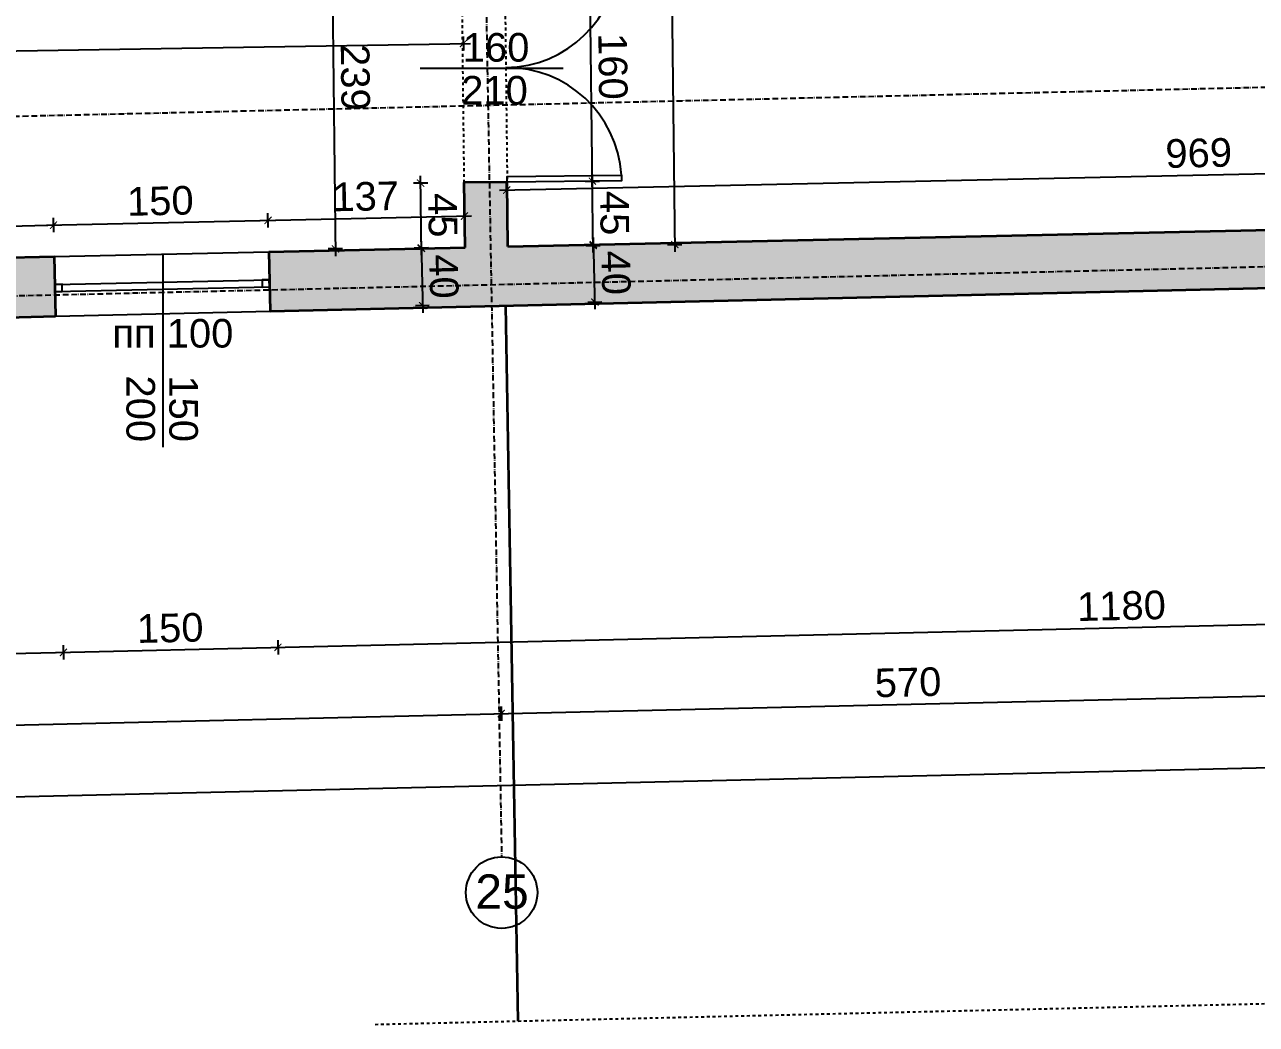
# Model space of a CAD drawing. Header units: inches. Extents: x -72385 to 39588, y -6525 to 66685.
# Drawn here: x -32055 to -31193, y 19389 to 20088 of the extents above; entities that cross this region are included whole.
import ezdxf

# ---------------------------------------------------------------- set-up
doc = ezdxf.new("R2010")
doc.units = ezdxf.units.IN
doc.header["$MEASUREMENT"] = 0
doc.linetypes.add('DashDot', pattern=[0.6, 0.4, -0.1, 0, -0.1])
doc.linetypes.add('Hidden', pattern=[0.4, 0.2, -0.2])
for name, color, linetype, lineweight in [('Врати', 251, 'Continuous', 25), ('Изгледни линии', 253, 'Continuous', 25), ('Линия на разрез', 252, 'DashDot', 25), ('Надписи врати', 252, 'Continuous', 25), ('Надписи коти външни', 252, 'Continuous', 25), ('Надписи коти вътрешни', 252, 'Continuous', 25), ('Надписи Оси', 252, 'Continuous', 25), ('Надписи прозорци', 252, 'Continuous', 25), ('Оси', 252, 'DashDot', 25), ('Прозорци', 251, 'Continuous', 25), ('Пунктир', 253, 'Hidden', 25), ('Разрезни линии', 7, 'Continuous', 35), ('Щрих стени', 254, 'Continuous', 25)]:
    doc.layers.add(name, color=color, linetype=linetype, lineweight=lineweight)
doc.styles.add('Arial Regular', font='arial.ttf')
doc.styles.get("Standard").update_dxf_attribs({"font": 'arial.ttf'})
doc.dimstyles.new('Annotative', dxfattribs={"dimscale": 0, "dimtxt": 20, "dimasz": 5, "dimexe": 5, "dimexo": 5, "dimgap": 5, "dimtad": 1, "dimdec": 0, "dimzin": 0, "dimdsep": 46, "dimtxsty": 'Standard', "dimblk": 'ARCHTICK', "dimcen": 5, "dimdle": 5, "dimadec": 0, "dimazin": 0, "dimtfac": 1, "dimtdec": 0, "dimtofl": 0, "dimtmove": 0, "dimatfit": 3, "dimldrblk": 'ARCHTICK', "dimfxl": 5, "dimfxlon": 1, "dimtolj": 1, "dimtzin": 0, "dimarcsym": 1})

# ---------------------------------------------------------------- blocks, each defined once
blk = doc.blocks.new('_ArchTick')
at = {"color": 0, "linetype": 'ByBlock', "const_width": 0.15}
blk.add_lwpolyline([(-0.5, -0.5), (0.5, 0.5)], dxfattribs=at)
blk = doc.blocks.new('*D3671')
at = {"layer": 'Defpoints', "color": 0, "ltscale": 50, "transparency": 16777216}
for p in [(-31719.26, 20138.04), (-31659.67, 20138.73), (-31717.41, 19978.05)]:
    blk.add_point(p, dxfattribs=at)
at = {"layer": 'Надписи коти вътрешни', "color": 0, "lineweight": -2, "ltscale": 50, "transparency": 16777216}
for p, q in [((-31664.67, 20138.67), (-31654.67, 20138.78)), ((-31657.77, 19973.74), (-31659.73, 20143.73)), ((-31662.82, 19978.68), (-31652.82, 19978.8))]:
    blk.add_line(p, q, dxfattribs=at)
at = {"layer": 'Надписи коти вътрешни', "color": 0, "lineweight": -2, "ltscale": 50, "transparency": 16777216, "xscale": 5, "yscale": 5, "zscale": 5}
for p, rotation in [((-31659.67, 20138.73), 90.66157633345075), ((-31657.82, 19978.74), 270.6615763334508)]:
    blk.add_blockref('_ArchTick', p, dxfattribs=dict(at, rotation=rotation))
at = {"layer": 'Надписи коти вътрешни', "color": 0, "ltscale": 50, "transparency": 16777216, "insert": (-31643.54, 20058.91), "char_height": 20, "attachment_point": 5, "rotation": 270.66158}
blk.add_mtext('\\A1;160', dxfattribs=at)
blk = doc.blocks.new('*D3672')
at = {"layer": 'Defpoints', "color": 0, "ltscale": 50, "transparency": 16777216}
for p in [(-31717.41, 19978.05), (-31657.82, 19978.74), (-31716.89, 19933.05)]:
    blk.add_point(p, dxfattribs=at)
at = {"layer": 'Надписи коти вътрешни', "color": 0, "lineweight": -2, "ltscale": 50, "transparency": 16777216}
for p, q in [((-31657.25, 19928.74), (-31657.88, 19983.74)), ((-31662.82, 19978.68), (-31652.82, 19978.8)), ((-31662.3, 19933.68), (-31652.3, 19933.8))]:
    blk.add_line(p, q, dxfattribs=at)
at = {"layer": 'Надписи коти вътрешни', "color": 0, "lineweight": -2, "ltscale": 50, "transparency": 16777216, "xscale": 5, "yscale": 5, "zscale": 5}
for p, rotation in [((-31657.82, 19978.74), 90.66157633345453), ((-31657.3, 19933.74), 270.6615763334545)]:
    blk.add_blockref('_ArchTick', p, dxfattribs=dict(at, rotation=rotation))
at = {"layer": 'Надписи коти вътрешни', "color": 0, "ltscale": 50, "transparency": 16777216, "insert": (-31642.39, 19956.41), "char_height": 20, "attachment_point": 5, "rotation": 270.66158}
blk.add_mtext('\\A1;45', dxfattribs=at)
blk = doc.blocks.new('*D3673')
at = {"layer": 'Defpoints', "color": 0, "ltscale": 50, "transparency": 16777216}
for p in [(-30749.22, 19993.68), (-30748.36, 19954.27), (-31716.89, 19933.05)]:
    blk.add_point(p, dxfattribs=at)
at = {"layer": 'Надписи коти вътрешни', "color": 0, "lineweight": -2, "ltscale": 50, "transparency": 16777216}
for p, q in [((-31722.75, 19972.36), (-30744.23, 19993.79)), ((-30749.11, 19988.69), (-30749.33, 19998.68)), ((-31717.64, 19967.47), (-31717.86, 19977.47))]:
    blk.add_line(p, q, dxfattribs=at)
at = {"layer": 'Надписи коти вътрешни', "color": 0, "lineweight": -2, "ltscale": 50, "transparency": 16777216, "xscale": 5, "yscale": 5, "zscale": 5}
for p, rotation in [((-30749.22, 19993.68), 1.254769284175501), ((-31717.75, 19972.47), 181.2547692841755)]:
    blk.add_blockref('_ArchTick', p, dxfattribs=dict(at, rotation=rotation))
at = {"layer": 'Надписи коти вътрешни', "color": 0, "ltscale": 50, "transparency": 16777216, "insert": (-31233.82, 19998.29), "char_height": 20, "attachment_point": 5, "rotation": 1.25477}
blk.add_mtext('\\A1;969', dxfattribs=at)
blk = doc.blocks.new('*D3684')
at = {"layer": 'Defpoints', "color": 0, "ltscale": 50, "transparency": 16777216}
for p in [(-31777.96, 19977.35), (-31747.41, 19977.7), (-31746.88, 19932.4)]:
    blk.add_point(p, dxfattribs=at)
at = {"layer": 'Надписи коти вътрешни', "color": 0, "lineweight": -2, "ltscale": 50, "transparency": 16777216}
for p, q in [((-31772.96, 19977.41), (-31782.96, 19977.29)), ((-31777.38, 19927.04), (-31778.02, 19982.35)), ((-31772.44, 19932.1), (-31782.44, 19931.98))]:
    blk.add_line(p, q, dxfattribs=at)
at = {"layer": 'Надписи коти вътрешни', "color": 0, "lineweight": -2, "ltscale": 50, "transparency": 16777216, "xscale": 5, "yscale": 5, "zscale": 5}
for p, rotation in [((-31777.96, 19977.35), 90.66157633344648), ((-31777.44, 19932.04), 270.6615763334465)]:
    blk.add_blockref('_ArchTick', p, dxfattribs=dict(at, rotation=rotation))
at = {"layer": 'Надписи коти вътрешни', "color": 0, "ltscale": 50, "transparency": 16777216, "insert": (-31762.53, 19954.87), "char_height": 20, "attachment_point": 5, "rotation": 270.66158}
blk.add_mtext('\\A1;45', dxfattribs=at)
blk = doc.blocks.new('*D7540')
at = {"layer": 'Defpoints', "color": 0, "ltscale": 50, "transparency": 16777216}
for p in [(-31749.65, 20171.75), (-31746.88, 19932.4), (-31837.5, 19931.35)]:
    blk.add_point(p, dxfattribs=at)
at = {"layer": 'Надписи коти вътрешни', "color": 0, "lineweight": -2, "ltscale": 50, "transparency": 16777216}
for p, q in [((-31840.33, 20175.7), (-31837.45, 19926.35)), ((-31835.27, 20170.76), (-31845.27, 20170.64)), ((-31832.51, 19931.41), (-31842.5, 19931.29))]:
    blk.add_line(p, q, dxfattribs=at)
at = {"layer": 'Надписи коти вътрешни', "color": 0, "lineweight": -2, "ltscale": 50, "transparency": 16777216, "xscale": 5, "yscale": 5, "zscale": 5}
for p, rotation in [((-31840.27, 20170.7), 90.66157633345016), ((-31837.5, 19931.35), 270.6615763334502)]:
    blk.add_blockref('_ArchTick', p, dxfattribs=dict(at, rotation=rotation))
at = {"layer": 'Надписи коти вътрешни', "color": 0, "ltscale": 50, "transparency": 16777216, "insert": (-31823.67, 20051.2), "char_height": 20, "attachment_point": 5, "rotation": 270.66158}
blk.add_mtext('\\A1;239', dxfattribs=at)
blk = doc.blocks.new('*D3701')
at = {"layer": 'Defpoints', "color": 0, "ltscale": 50, "transparency": 16777216}
for p in [(-32034.63, 19947.97), (-32034.15, 19926.1), (-32159.12, 19923.37)]:
    blk.add_point(p, dxfattribs=at)
at = {"layer": 'Надписи коти вътрешни', "color": 0, "lineweight": -2, "ltscale": 50, "transparency": 16777216}
for p, q in [((-32159.49, 19940.24), (-32159.71, 19950.23)), ((-32034.52, 19942.97), (-32034.74, 19952.97)), ((-32164.6, 19945.12), (-32029.63, 19948.08))]:
    blk.add_line(p, q, dxfattribs=at)
at = {"layer": 'Надписи коти вътрешни', "color": 0, "lineweight": -2, "ltscale": 50, "transparency": 16777216, "xscale": 5, "yscale": 5, "zscale": 5}
for p, rotation in [((-32034.63, 19947.97), 1.254769284175921), ((-32159.6, 19945.23), 181.2547692841759)]:
    blk.add_blockref('_ArchTick', p, dxfattribs=dict(at, rotation=rotation))
at = {"layer": 'Надписи коти вътрешни', "color": 0, "ltscale": 50, "transparency": 16777216, "insert": (-32097.45, 19961.81), "char_height": 20, "attachment_point": 5, "rotation": 1.25477}
blk.add_mtext('\\A1;125', dxfattribs=at)
blk = doc.blocks.new('*D3702')
at = {"layer": 'Defpoints', "color": 0, "ltscale": 50, "transparency": 16777216}
for p in [(-31884.67, 19951.26), (-32034.15, 19926.1), (-31884.19, 19929.39)]:
    blk.add_point(p, dxfattribs=at)
at = {"layer": 'Надписи коти вътрешни', "color": 0, "lineweight": -2, "ltscale": 50, "transparency": 16777216}
for p, q in [((-32039.63, 19947.86), (-31879.67, 19951.37)), ((-32034.52, 19942.97), (-32034.74, 19952.97)), ((-31884.56, 19946.26), (-31884.78, 19956.25))]:
    blk.add_line(p, q, dxfattribs=at)
at = {"layer": 'Надписи коти вътрешни', "color": 0, "lineweight": -2, "ltscale": 50, "transparency": 16777216, "xscale": 5, "yscale": 5, "zscale": 5}
for p, rotation in [((-32034.63, 19947.97), 181.254769282157), ((-31884.67, 19951.26), 1.254769282156981)]:
    blk.add_blockref('_ArchTick', p, dxfattribs=dict(at, rotation=rotation))
at = {"layer": 'Надписи коти вътрешни', "color": 0, "ltscale": 50, "transparency": 16777216, "insert": (-31959.98, 19964.82), "char_height": 20, "attachment_point": 5, "rotation": 1.25477}
blk.add_mtext('\\A1;150', dxfattribs=at)
blk = doc.blocks.new('*D3703')
at = {"layer": 'Defpoints', "color": 0, "ltscale": 50, "transparency": 16777216}
for p in [(-31747.36, 19954.26), (-31746.88, 19932.4), (-31884.19, 19929.39)]:
    blk.add_point(p, dxfattribs=at)
at = {"layer": 'Надписи коти вътрешни', "color": 0, "lineweight": -2, "ltscale": 50, "transparency": 16777216}
for p, q in [((-31747.25, 19949.26), (-31747.47, 19959.26)), ((-31889.67, 19951.15), (-31742.36, 19954.37)), ((-31884.56, 19946.26), (-31884.78, 19956.25))]:
    blk.add_line(p, q, dxfattribs=at)
at = {"layer": 'Надписи коти вътрешни', "color": 0, "lineweight": -2, "ltscale": 50, "transparency": 16777216, "xscale": 5, "yscale": 5, "zscale": 5}
for p, rotation in [((-31884.67, 19951.26), 181.2547692841747), ((-31747.36, 19954.26), 1.254769284174712)]:
    blk.add_blockref('_ArchTick', p, dxfattribs=dict(at, rotation=rotation))
at = {"layer": 'Надписи коти вътрешни', "color": 0, "ltscale": 50, "transparency": 16777216, "insert": (-31816.35, 19967.97), "char_height": 20, "attachment_point": 5, "rotation": 1.25477}
blk.add_mtext('\\A1;137', dxfattribs=at)
blk = doc.blocks.new('*D3704')
at = {"layer": 'Defpoints', "color": 0, "ltscale": 50, "transparency": 16777216}
for p in [(-31749.65, 20171.75), (-34053.52, 20133.6), (-31748.04, 20074.92)]:
    blk.add_point(p, dxfattribs=at)
at = {"layer": 'Надписи коти вътрешни', "color": 0, "lineweight": -2, "ltscale": 50, "transparency": 16777216}
for p, q in [((-31748.13, 20079.92), (-31747.96, 20069.92)), ((-34056.92, 20036.69), (-31743.04, 20075)), ((-34052, 20041.78), (-34051.84, 20031.78))]:
    blk.add_line(p, q, dxfattribs=at)
at = {"layer": 'Надписи коти вътрешни', "color": 0, "lineweight": -2, "ltscale": 50, "transparency": 16777216, "xscale": 5, "yscale": 5, "zscale": 5}
for p, rotation in [((-31748.04, 20074.92), 0.9485552265700729), ((-34051.92, 20036.78), 180.9485552265701)]:
    blk.add_blockref('_ArchTick', p, dxfattribs=dict(at, rotation=rotation))
at = {"layer": 'Надписи коти вътрешни', "color": 0, "ltscale": 50, "transparency": 16777216, "insert": (-32900.23, 20071.07), "char_height": 20, "attachment_point": 5, "rotation": 0.94856}
blk.add_mtext('\\A1;2304', dxfattribs=at)
blk = doc.blocks.new('*D3741')
at = {"layer": 'Defpoints', "color": 0, "ltscale": 50, "transparency": 16777216}
for p in [(-31722.25, 20397.7), (-31716.89, 19933.05), (-31600.21, 19934.4)]:
    blk.add_point(p, dxfattribs=at)
at = {"layer": 'Надписи коти вътрешни', "color": 0, "lineweight": -2, "ltscale": 50, "transparency": 16777216}
for p, q in [((-31610.58, 20398.99), (-31600.58, 20399.11)), ((-31605.64, 20404.05), (-31600.16, 19929.4)), ((-31605.21, 19934.34), (-31595.21, 19934.46))]:
    blk.add_line(p, q, dxfattribs=at)
at = {"layer": 'Надписи коти вътрешни', "color": 0, "lineweight": -2, "ltscale": 50, "transparency": 16777216, "xscale": 5, "yscale": 5, "zscale": 5}
for p, rotation in [((-31605.58, 20399.05), 90.66157633344557), ((-31600.21, 19934.4), 270.6615763334456)]:
    blk.add_blockref('_ArchTick', p, dxfattribs=dict(at, rotation=rotation))
at = {"layer": 'Надписи коти вътрешни', "color": 0, "ltscale": 50, "transparency": 16777216, "insert": (-31587.69, 20166.9), "char_height": 20, "attachment_point": 5, "rotation": 270.66158}
blk.add_mtext('\\A1;465', dxfattribs=at)
blk = doc.blocks.new('*D6796')
at = {"layer": 'Defpoints', "color": 0, "ltscale": 10, "transparency": 16777216}
for p in [(-32158.14, 19881.37), (-32033.18, 19884.28), (-32027.71, 19649.34)]:
    blk.add_point(p, dxfattribs=at)
at = {"layer": 'Надписи коти външни', "color": 0, "lineweight": -2, "ltscale": 10, "transparency": 16777216}
for p, q in [((-32157.67, 19646.32), (-32022.71, 19649.46)), ((-32152.79, 19651.43), (-32152.56, 19641.44)), ((-32027.82, 19654.34), (-32027.59, 19644.35))]:
    blk.add_line(p, q, dxfattribs=at)
at = {"layer": 'Надписи коти външни', "color": 0, "lineweight": -2, "ltscale": 10, "transparency": 16777216, "xscale": 5, "yscale": 5, "zscale": 5}
for p, rotation in [((-32152.67, 19646.43), 181.333726403832), ((-32027.71, 19649.34), 1.333726403832032)]:
    blk.add_blockref('_ArchTick', p, dxfattribs=dict(at, rotation=rotation))
at = {"layer": 'Надписи коти външни', "color": 0, "ltscale": 10, "transparency": 16777216, "insert": (-32090.55, 19663.1), "char_height": 20, "attachment_point": 5, "rotation": 1.33373}
blk.add_mtext('\\A1;125', dxfattribs=at)
blk = doc.blocks.new('*D6797')
at = {"layer": 'Defpoints', "color": 0, "ltscale": 10, "transparency": 16777216}
for p in [(-32033.18, 19884.28), (-31883.22, 19887.77), (-31877.75, 19652.84)]:
    blk.add_point(p, dxfattribs=at)
at = {"layer": 'Надписи коти външни', "color": 0, "lineweight": -2, "ltscale": 10, "transparency": 16777216}
for p, q in [((-31877.86, 19657.83), (-31877.63, 19647.84)), ((-32032.71, 19649.23), (-31872.75, 19652.95)), ((-32027.82, 19654.34), (-32027.59, 19644.35))]:
    blk.add_line(p, q, dxfattribs=at)
at = {"layer": 'Надписи коти външни', "color": 0, "lineweight": -2, "ltscale": 10, "transparency": 16777216, "xscale": 5, "yscale": 5, "zscale": 5}
for p, rotation in [((-32027.71, 19649.34), 181.3337264038303), ((-31877.75, 19652.84), 1.333726403830314)]:
    blk.add_blockref('_ArchTick', p, dxfattribs=dict(at, rotation=rotation))
at = {"layer": 'Надписи коти външни', "color": 0, "ltscale": 10, "transparency": 16777216, "insert": (-31953.08, 19666.3), "char_height": 20, "attachment_point": 5, "rotation": 1.33373}
blk.add_mtext('\\A1;150', dxfattribs=at)
blk = doc.blocks.new('*D6799')
at = {"layer": 'Defpoints', "color": 0, "ltscale": 10, "transparency": 16777216}
for p in [(-30702.75, 19915.28), (-34682.53, 19822.6), (-30694.95, 19580.35)]:
    blk.add_point(p, dxfattribs=at)
at = {"layer": 'Надписи коти външни', "color": 0, "lineweight": -2, "ltscale": 10, "transparency": 16777216}
for p, q in [((-34679.73, 19487.56), (-30689.95, 19580.47)), ((-30695.07, 19585.35), (-30694.84, 19575.35)), ((-34674.85, 19492.67), (-34674.62, 19482.68))]:
    blk.add_line(p, q, dxfattribs=at)
at = {"layer": 'Надписи коти външни', "color": 0, "lineweight": -2, "ltscale": 10, "transparency": 16777216, "xscale": 5, "yscale": 5, "zscale": 5}
for p, rotation in [((-30694.95, 19580.35), 1.33402239480371), ((-34674.73, 19487.67), 181.3340223948037)]:
    blk.add_blockref('_ArchTick', p, dxfattribs=dict(at, rotation=rotation))
at = {"layer": 'Надписи коти външни', "color": 0, "ltscale": 10, "transparency": 16777216, "insert": (-32685.2, 19549.23), "char_height": 20, "attachment_point": 5, "rotation": 1.33402}
blk.add_mtext('\\A1;3980', dxfattribs=at)
blk = doc.blocks.new('*D6812')
at = {"layer": 'Defpoints', "color": 0, "ltscale": 10, "transparency": 16777216}
for p in [(-30702.75, 19915.28), (-31883.22, 19887.77), (-30697.28, 19680.34)]:
    blk.add_point(p, dxfattribs=at)
at = {"layer": 'Надписи коти външни', "color": 0, "lineweight": -2, "ltscale": 10, "transparency": 16777216}
for p, q in [((-30697.4, 19685.34), (-30697.16, 19675.34)), ((-31882.74, 19652.72), (-30692.28, 19680.45)), ((-31877.86, 19657.83), (-31877.63, 19647.83))]:
    blk.add_line(p, q, dxfattribs=at)
at = {"layer": 'Надписи коти външни', "color": 0, "lineweight": -2, "ltscale": 10, "transparency": 16777216, "xscale": 5, "yscale": 5, "zscale": 5}
for p, rotation in [((-30697.28, 19680.34), 1.33472429729134), ((-31877.74, 19652.83), 181.3347242972914)]:
    blk.add_blockref('_ArchTick', p, dxfattribs=dict(at, rotation=rotation))
at = {"layer": 'Надписи коти външни', "color": 0, "ltscale": 10, "transparency": 16777216, "insert": (-31287.87, 19681.79), "char_height": 20, "attachment_point": 5, "rotation": 1.33472}
blk.add_mtext('\\A1;1180', dxfattribs=at)
blk = doc.blocks.new('*D6833')
at = {"layer": 'Defpoints', "color": 0, "ltscale": 10, "transparency": 16777216}
for p in [(-31728.57, 19906.38), (-32688.32, 19883.92), (-31721.55, 19606.46)]:
    blk.add_point(p, dxfattribs=at)
at = {"layer": 'Надписи коти външни', "color": 0, "lineweight": -2, "ltscale": 10, "transparency": 16777216}
for p, q in [((-32686.3, 19583.88), (-31716.55, 19606.58)), ((-31721.67, 19611.46), (-31721.43, 19601.46)), ((-32681.42, 19589), (-32681.18, 19579))]:
    blk.add_line(p, q, dxfattribs=at)
at = {"layer": 'Надписи коти външни', "color": 0, "lineweight": -2, "ltscale": 10, "transparency": 16777216, "xscale": 5, "yscale": 5, "zscale": 5}
for p, rotation in [((-31721.55, 19606.46), 1.340673327828443), ((-32681.3, 19584), 181.3406733278284)]:
    blk.add_blockref('_ArchTick', p, dxfattribs=dict(at, rotation=rotation))
at = {"layer": 'Надписи коти външни', "color": 0, "ltscale": 10, "transparency": 16777216, "insert": (-32201.78, 19610.44), "char_height": 20, "attachment_point": 5, "rotation": 1.34067}
blk.add_mtext('\\A1;960', dxfattribs=at)
blk = doc.blocks.new('*D6834')
at = {"layer": 'Defpoints', "color": 0, "ltscale": 10, "transparency": 16777216}
for p in [(-31158.71, 19919.53), (-31728.57, 19906.38), (-31151.8, 19619.72)]:
    blk.add_point(p, dxfattribs=at)
at = {"layer": 'Надписи коти външни', "color": 0, "lineweight": -2, "ltscale": 10, "transparency": 16777216}
for p, q in [((-31151.91, 19624.72), (-31151.68, 19614.72)), ((-31726.65, 19606.46), (-31146.8, 19619.84)), ((-31721.77, 19611.57), (-31721.54, 19601.57))]:
    blk.add_line(p, q, dxfattribs=at)
at = {"layer": 'Надписи коти външни', "color": 0, "lineweight": -2, "ltscale": 10, "transparency": 16777216, "xscale": 5, "yscale": 5, "zscale": 5}
for p, rotation in [((-31151.8, 19619.72), 1.322026302149721), ((-31721.65, 19606.57), 181.3220263021497)]:
    blk.add_blockref('_ArchTick', p, dxfattribs=dict(at, rotation=rotation))
at = {"layer": 'Надписи коти външни', "color": 0, "ltscale": 10, "transparency": 16777216, "insert": (-31437.07, 19628.35), "char_height": 20, "attachment_point": 5, "rotation": 1.32203}
blk.add_mtext('\\A1;570', dxfattribs=at)
blk = doc.blocks.new('*D7531')
at = {"layer": 'Defpoints', "color": 0, "ltscale": 10, "transparency": 16777216}
for p in [(-31676.26, 19933.94), (-31675.29, 19893.75), (-31656.12, 19894.21)]:
    blk.add_point(p, dxfattribs=at)
at = {"layer": 'Надписи коти вътрешни', "color": 0, "lineweight": -2, "ltscale": 10, "transparency": 16777216}
for p, q in [((-31662.08, 19934.28), (-31652.08, 19934.52)), ((-31657.2, 19939.4), (-31656, 19889.21)), ((-31661.12, 19894.09), (-31651.12, 19894.33))]:
    blk.add_line(p, q, dxfattribs=at)
at = {"layer": 'Надписи коти вътрешни', "color": 0, "lineweight": -2, "ltscale": 10, "transparency": 16777216, "xscale": 5, "yscale": 5, "zscale": 5}
for p, rotation in [((-31657.08, 19934.4), 91.37149983493654), ((-31656.12, 19894.21), 271.3714998349365)]:
    blk.add_blockref('_ArchTick', p, dxfattribs=dict(at, rotation=rotation))
at = {"layer": 'Надписи коти вътрешни', "color": 0, "ltscale": 10, "transparency": 16777216, "insert": (-31641.39, 19914.67), "char_height": 20, "attachment_point": 5, "rotation": 271.3715}
blk.add_mtext('\\A1;40', dxfattribs=at)
blk = doc.blocks.new('*D7532')
at = {"layer": 'Defpoints', "color": 0, "ltscale": 10, "transparency": 16777216}
for p in [(-31768.11, 19931.93), (-31776.45, 19891.68), (-31767.08, 19891.92)]:
    blk.add_point(p, dxfattribs=at)
at = {"layer": 'Надписи коти вътрешни', "color": 0, "lineweight": -2, "ltscale": 10, "transparency": 16777216}
for p, q in [((-31777.61, 19936.69), (-31776.32, 19886.68)), ((-31773.11, 19931.8), (-31782.48, 19931.56)), ((-31772.07, 19891.79), (-31781.45, 19891.55))]:
    blk.add_line(p, q, dxfattribs=at)
at = {"layer": 'Надписи коти вътрешни', "color": 0, "lineweight": -2, "ltscale": 10, "transparency": 16777216, "xscale": 5, "yscale": 5, "zscale": 5}
for p, rotation in [((-31777.48, 19931.69), 91.47730616075607), ((-31776.45, 19891.68), 271.4773061607561)]:
    blk.add_blockref('_ArchTick', p, dxfattribs=dict(at, rotation=rotation))
at = {"layer": 'Надписи коти вътрешни', "color": 0, "ltscale": 10, "transparency": 16777216, "insert": (-31761.76, 19912.08), "char_height": 20, "attachment_point": 5, "rotation": 271.47731}
blk.add_mtext('\\A1;40', dxfattribs=at)

msp = doc.modelspace()

# ---------------------------------------------------------------- hatches: boundary and pattern name
at = {"layer": 'Щрих стени', "ltscale": 10}
h = msp.add_hatch(color=256, dxfattribs=at)
h.dxf.hatch_style = 1
h.paths.add_polyline_path([(-31695.73, 20887.87), (-31790.71, 20886.11), (-31789.88, 20841.12), (-31769.88, 20841.49), (-31764.23, 20352.22), (-31721.73, 20352.71), (-31722.25, 20397.7), (-31627, 20399.68), (-31627.62, 20429.67), (-31722.6, 20427.7), (-31727.39, 20842.28), (-31694.89, 20842.88)])
h.paths.add_polyline_path([(-31450.77, 20892.41), (-31545.75, 20890.65), (-31544.92, 20845.66), (-31449.94, 20847.42)])
h.paths.add_polyline_path([(-30718.06, 20906), (-31300.8, 20895.19), (-31299.96, 20850.2), (-31207.29, 20851.92), (-31201.28, 20463.5), (-31231.28, 20462.88), (-31230.89, 20437.88), (-31527.64, 20431.74), (-31527.02, 20401.75), (-31185.44, 20408.82), (-31184.43, 20343.82), (-31154.44, 20344.44), (-31162.29, 20852.75), (-30762.36, 20860.17), (-30758.65, 20620.2), (-30713.66, 20620.89)])
h.paths.add_polyline_path([(-30710.26, 20400.92), (-30755.25, 20400.22), (-30748.36, 19954.27), (-31716.89, 19933.05), (-31717.41, 19978.05), (-31747.41, 19977.7), (-31746.88, 19932.4), (-31884.19, 19929.39), (-31883.22, 19887.77), (-30702.75, 19915.26)])
h = msp.add_hatch(color=256, dxfattribs=at)
h.dxf.hatch_style = 1
h.paths.add_polyline_path([(-33424.41, 20825.81), (-33409.88, 20826.08), (-33410.43, 20856.07), (-33505.42, 20854.31), (-33504.86, 20824.32), (-33481.9, 20824.74), (-33472.41, 20198.52), (-33497.41, 20198.1), (-33497.03, 20173.1), (-33572.02, 20171.84), (-33571.55, 20140.94), (-33394.07, 20143.64), (-33394.55, 20174.82), (-33414.54, 20174.48)])
h.paths.add_polyline_path([(-33165.48, 20860.62), (-33260.46, 20858.86), (-33259.9, 20828.86), (-33184.45, 20830.26), (-33174.58, 20178.51), (-33294.56, 20176.5), (-33294.08, 20145.17), (-32994.12, 20149.73), (-32994.6, 20181.53), (-33157.08, 20178.81), (-33166.96, 20830.58), (-33164.92, 20830.62)])
h.paths.add_polyline_path([(-32920.52, 20865.16), (-33015.5, 20863.4), (-33014.95, 20833.4), (-32919.96, 20835.16)])
h.paths.add_polyline_path([(-32675.56, 20869.7), (-32770.54, 20867.94), (-32769.99, 20837.94), (-32726.95, 20838.74), (-32721.04, 20206.13), (-32741.03, 20205.79), (-32740.85, 20185.79), (-32894.62, 20183.21), (-32894.13, 20151.26), (-32675.38, 20154.59), (-32505.74, 20157.73), (-32506.58, 20202.72), (-32678.47, 20199.53), (-32684.31, 20824.53), (-32674.73, 20824.71)])
h.paths.add_polyline_path([(-33408.82, 19895.99), (-33455.16, 19894.98), (-33454.84, 19881.19), (-33533.47, 19879.36), (-33532.77, 19849.37), (-33407.81, 19852.28)])
h.paths.add_polyline_path([(-33133.89, 19902.02), (-33258.86, 19899.28), (-33257.85, 19855.77), (-33132.88, 19858.68)])
h.paths.add_polyline_path([(-32858.95, 19908.04), (-32983.92, 19905.3), (-32982.92, 19862.17), (-32857.95, 19865.08)])
h.paths.add_polyline_path([(-32584.02, 19914.06), (-32708.99, 19911.32), (-32707.99, 19868.57), (-32583.03, 19871.48)])
h.paths.add_polyline_path([(-32309.09, 19920.08), (-32434.06, 19917.34), (-32433.07, 19874.97), (-32308.1, 19877.88)])
h.paths.add_polyline_path([(-32034.15, 19926.1), (-32159.12, 19923.37), (-32158.14, 19881.37), (-32033.18, 19884.28)])
h.paths.add_polyline_path([(-31720.7, 20262.71), (-31763.19, 20262.22), (-31762.9, 20236.51), (-31802.89, 20235.77), (-31802.66, 20215.77), (-32201.63, 20208.37), (-32217.48, 20833.19), (-32184.81, 20833.79), (-32185.64, 20878.79), (-32280.63, 20877.02), (-32279.79, 20832.03), (-32247.48, 20832.63), (-32231.62, 20207.82), (-32406.59, 20204.57), (-32405.76, 20159.59), (-31749.65, 20171.75), (-31749.25, 20137.69), (-31719.26, 20138.04)])
h.paths.add_polyline_path([(-32430.6, 20874.24), (-32525.59, 20872.48), (-32524.75, 20827.49), (-32429.77, 20829.25)])
h.paths.add_polyline_path([(-31940.69, 20883.33), (-32035.67, 20881.57), (-32034.84, 20836.57), (-31939.85, 20838.34)])

# ---------------------------------------------------------------- linework, layer by layer
at = {"layer": 'Врати', "ltscale": 50}
msp.add_lwpolyline([(-31717.41, 19978.05), (-31717.45, 19982.05), (-31637.46, 19982.97), (-31637.41, 19978.97)], close=True, dxfattribs=at)
for centre, start, end in [((-31719.26, 20138.04), 270.66158, 357.79559), ((-31717.41, 19978.05), 3.52756, 90.66158)]:
    msp.add_arc(centre, 80, start, end, dxfattribs=at)
at = {"layer": 'Изгледни линии', "ltscale": 50}
for p, q in [((-32034.15, 19926.1), (-31884.19, 19929.39)), ((-32033.18, 19884.28), (-31883.22, 19887.77))]:
    msp.add_line(p, q, dxfattribs=at)
at = {"layer": 'Линия на разрез', "ltscale": 10}
msp.add_line((-34831.01, 19959.59), (-30612.21, 20057.82), dxfattribs=at)
at = {"layer": 'Надписи врати', "ltscale": 50}
msp.add_line((-31778.23, 20057.72), (-31678.23, 20057.72), dxfattribs=at)
at = {"layer": 'Надписи Оси', "ltscale": 50}
msp.add_circle((-31721.28, 19481.44), 25, dxfattribs=at)
at = {"layer": 'Надписи прозорци', "ltscale": 50}
msp.add_line((-31958.2, 19927.77), (-31958.2, 19792.88), dxfattribs=at)
at = {"layer": 'Оси', "ltscale": 10}
for p, q in [((-31753.31, 21264.37), (-31721.28, 19506.44)), ((-35065.21, 19828.69), (-30328.93, 19938.96))]:
    msp.add_line(p, q, dxfattribs=at)
at = {"layer": 'Прозорци', "ltscale": 50}
for p, q in [((-32033.72, 19906.49), (-31883.76, 19909.77)), ((-32033.61, 19901.49), (-31883.65, 19904.77))]:
    msp.add_line(p, q, dxfattribs=at)
for points in [[(-32033.61, 19901.49), (-32028.61, 19901.6), (-32028.72, 19906.6), (-32033.72, 19906.49), (-32033.61, 19901.49)], [(-31888.65, 19904.66), (-31883.65, 19904.77), (-31883.76, 19909.77), (-31888.76, 19909.66), (-31888.65, 19904.66)]]:
    msp.add_lwpolyline(points, dxfattribs=at)
at = {"layer": 'Пунктир', "ltscale": 10}
for p, q in [((-31747.41, 19977.7), (-31749.25, 20137.69)), ((-31719.26, 20138.04), (-31717.41, 19978.05)), ((-31809.7, 19389.35), (-30594.23, 19417.65))]:
    msp.add_line(p, q, dxfattribs=at)
at = {"layer": 'Разрезни линии', "ltscale": 50}
for p, q in [((-31717.41, 19978.05), (-31747.41, 19977.7)), ((-31746.88, 19932.4), (-31747.41, 19977.7)), ((-31716.89, 19933.05), (-31717.41, 19978.05)), ((-31716.89, 19933.05), (-30748.36, 19954.27)), ((-31884.19, 19929.39), (-31746.88, 19932.4)), ((-32159.12, 19923.37), (-32034.15, 19926.1)), ((-32034.15, 19926.1), (-32033.18, 19884.28)), ((-31884.19, 19929.39), (-31883.22, 19887.77)), ((-31883.22, 19887.77), (-30702.75, 19915.26)), ((-31709.72, 19391.68), (-31718.27, 19891.61)), ((-32158.14, 19881.37), (-32033.18, 19884.28))]:
    msp.add_line(p, q, dxfattribs=at)

# ---------------------------------------------------------------- texts
at = {"layer": 'Надписи врати', "ltscale": 100, "char_height": 20, "width": 180.4891, "attachment_point": 1, "style": 'Arial Regular'}
for s, insert in [('160', (-31748.47, 20082.24)), ('210', (-31749.56, 20052.24))]:
    msp.add_mtext(s, dxfattribs=dict(at, insert=insert))
at = {"layer": 'Надписи Оси', "ltscale": 100, "insert": (-31734.6, 19494.16), "char_height": 24, "width": 27.2128, "attachment_point": 1, "style": 'Arial Regular'}
msp.add_mtext('\\pxqc;25', dxfattribs=at)
at = {"layer": 'Надписи прозорци', "ltscale": 100, "insert": (-31993.51, 19882.39), "char_height": 20, "width": 180.4891, "attachment_point": 1, "style": 'Arial Regular'}
msp.add_mtext('пп 100', dxfattribs=at)
at = {"layer": 'Надписи прозорци', "ltscale": 100, "char_height": 20, "width": 180.4891, "attachment_point": 3, "rotation": 270, "style": 'Arial Regular'}
for s, insert in [('200', (-31963.68, 19796.3)), ('150', (-31933.68, 19796.38))]:
    msp.add_mtext(s, dxfattribs=dict(at, insert=insert))

# ---------------------------------------------------------------- dimensions: what is measured, and where the dimension line sits
at = {"layer": 'Надписи коти външни', "ltscale": 10}
for p1, distance, text, picture, middle in [((-34682.53, 19822.6), -335.01, '3980', '*D6799', (-32685.2, 19549.23)), ((-31883.22, 19887.77), -235, '1180', '*D6812', (-31287.87, 19681.79))]:
    dim = msp.add_aligned_dim(p1=p1, p2=(-30702.75, 19915.28), distance=distance, text=text, dimstyle='Annotative', override={"dimscale": 0, "dimtix": 0, "dimtofl": 0, "dimtmove": 0, "dimatfit": 3}, dxfattribs=at)
    dim.commit()
    dim.dimension.update_dxf_attribs({"geometry": picture, "text_midpoint": middle})
for p1, p2, distance, picture, middle in [((-31728.57, 19906.38), (-31158.71, 19919.53), -299.88, '*D6834', (-31437.07, 19628.35)), ((-32688.32, 19883.92), (-31728.57, 19906.38), -300, '*D6833', (-32201.78, 19610.44)), ((-32158.14, 19881.37), (-32033.18, 19884.28), -235, '*D6796', (-32090.55, 19663.1)), ((-32033.18, 19884.28), (-31883.22, 19887.77), -235, '*D6797', (-31953.08, 19666.3))]:
    dim = msp.add_aligned_dim(p1=p1, p2=p2, distance=distance, dimstyle='Annotative', override={"dimscale": 0, "dimtix": 0, "dimtofl": 0, "dimtmove": 0, "dimatfit": 3}, dxfattribs=at)
    dim.commit()
    dim.dimension.update_dxf_attribs({"geometry": picture, "text_midpoint": middle})
at = {"layer": 'Надписи коти вътрешни', "ltscale": 50}
for p1, p2, distance, picture, middle in [((-31722.25, 20397.7), (-31716.89, 19933.05), 116.68, '*D3741', (-31587.69, 20166.9)), ((-31749.65, 20171.75), (-31746.88, 19932.4), -90.63, '*D7540', (-31823.67, 20051.2)), ((-34053.52, 20133.6), (-31749.65, 20171.75), -96.84, '*D3704', (-32900.23, 20071.07)), ((-31717.41, 19978.05), (-31719.26, 20138.04), -59.59, '*D3671', (-31643.54, 20058.91)), ((-31716.89, 19933.05), (-30748.36, 19954.27), 39.43, '*D3673', (-31233.82, 19998.29)), ((-31716.89, 19933.05), (-31717.41, 19978.05), -59.59, '*D3672', (-31642.39, 19956.41)), ((-32159.12, 19923.37), (-32034.15, 19926.1), 21.87, '*D3701', (-32097.45, 19961.81)), ((-32034.15, 19926.1), (-31884.19, 19929.39), 21.87, '*D3702', (-31959.98, 19964.82)), ((-31884.19, 19929.39), (-31746.88, 19932.4), 21.87, '*D3703', (-31816.35, 19967.97)), ((-31746.88, 19932.4), (-31747.41, 19977.7), 30.56, '*D3684', (-31762.53, 19954.87))]:
    dim = msp.add_aligned_dim(p1=p1, p2=p2, distance=distance, dimstyle='Annotative', override={"dimscale": 0, "dimtix": 0, "dimtofl": 0, "dimtmove": 0, "dimatfit": 3}, dxfattribs=at)
    dim.commit()
    dim.dimension.update_dxf_attribs({"geometry": picture, "text_midpoint": middle})
at = {"layer": 'Надписи коти вътрешни', "ltscale": 10}
for p1, p2, distance, picture, middle in [((-31768.11, 19931.93), (-31767.08, 19891.92), -9.38, '*D7532', (-31761.76, 19912.08)), ((-31676.26, 19933.94), (-31675.29, 19893.75), 19.18, '*D7531', (-31641.39, 19914.67))]:
    dim = msp.add_aligned_dim(p1=p1, p2=p2, distance=distance, dimstyle='Annotative', override={"dimscale": 0, "dimtix": 0, "dimtofl": 0, "dimtmove": 0, "dimatfit": 3}, dxfattribs=at)
    dim.commit()
    dim.dimension.update_dxf_attribs({"geometry": picture, "text_midpoint": middle})

doc.saveas('drawing.dxf')
